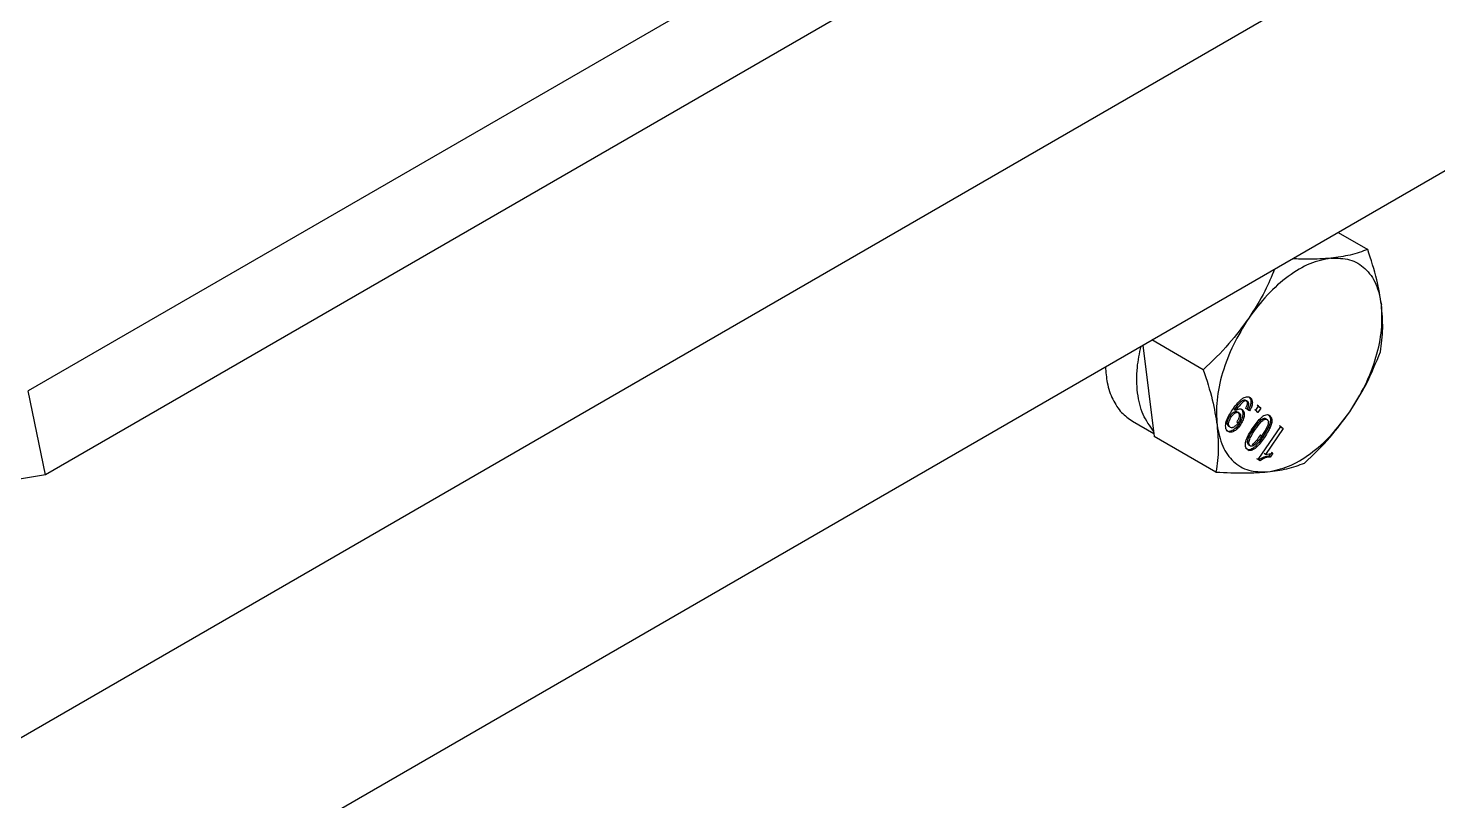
# Model space of a CAD drawing. Header units: millimetres. Extents: x 1293 to 41893, y 1011 to 26911.
# Drawn here: x 6624.5 to 6744.7, y 21952.4 to 22018.3 of the extents above; entities that cross this region are included whole.
import ezdxf

# ---------------------------------------------------------------- set-up
doc = ezdxf.new("R2010")
doc.units = ezdxf.units.MM
doc.header["$LTSCALE"] = 50
doc.layers.add('MAQUINAS', color=11, linetype='Continuous')

msp = doc.modelspace()

# ---------------------------------------------------------------- linework, layer by layer
at = {"layer": 'MAQUINAS', "linetype": 'Continuous', "lineweight": 25}
for p, q in [((6440.2631882, 21830.0406876), (6810.5481346, 22043.8016371)), ((6695.6499016, 22028.4444929), (6624.4904798, 21987.3650331)), ((6705.1157796, 22025.9088694), (6625.9545814, 21980.2100824)), ((6730.1970354, 22019.1903566), (6435.9219041, 21849.3089393)), ((6736.2003841, 22000.8815944), (6738.7213634, 21999.426264)), ((6719.5582465, 21991.2742928), (6720.5201785, 21983.4907595)), ((6724.7030546, 21989.1773134), (6720.3144163, 21991.7108203)), ((6625.9545814, 21980.2100824), (6624.4904798, 21987.3650331)), ((6728.3857171, 21986.5146496), (6728.267866, 21986.5826836)), ((6728.5008827, 21986.4559403), (6728.3830316, 21986.5239743)), ((6728.7320462, 21986.7715405), (6728.6141951, 21986.8395745)), ((6729.4184355, 21986.0793192), (6729.3005843, 21986.1473533)), ((6726.9718324, 21985.2211448), (6727.0896835, 21985.1531107)), ((6727.3902972, 21985.8368088), (6727.3442911, 21985.7672352)), ((6727.3442911, 21985.7672352), (6727.4288854, 21985.8145323)), ((6727.4621422, 21985.6992012), (6727.3442911, 21985.7672352)), ((6727.5081483, 21985.7687748), (6727.3902972, 21985.8368088)), ((6727.5081483, 21985.7687748), (6727.4621422, 21985.6992012)), ((6727.6093807, 21985.5484294), (6727.4915296, 21985.6164634)), ((6727.7718448, 21985.4831748), (6727.6539937, 21985.5512088)), ((6728.0509402, 21985.75454), (6727.933089, 21985.822574)), ((6728.4340992, 21985.8123264), (6728.3162481, 21985.8803604)), ((6728.6480596, 21985.6736385), (6728.4340992, 21985.8123264)), ((6728.6480596, 21985.6736385), (6728.5302085, 21985.7416725)), ((6729.0545848, 21985.7866743), (6729.1724359, 21985.7186403)), ((6729.1724359, 21985.7186403), (6729.4184355, 21986.0793192)), ((6729.3617963, 21985.5438845), (6729.1724359, 21985.7186403)), ((6729.3617963, 21985.5438845), (6729.2439452, 21985.6119185)), ((6729.6077959, 21985.9045635), (6729.3617963, 21985.5438845)), ((6729.4013878, 21986.0543244), (6729.4899447, 21985.9725975)), ((6729.4184355, 21986.0793192), (6729.6077959, 21985.9045635)), ((6729.6077959, 21985.9045635), (6729.4899447, 21985.9725975)), ((6730.0453575, 21984.9665028), (6729.9275063, 21985.0345368)), ((6730.0505868, 21984.9850312), (6730.1684379, 21984.9169971)), ((6730.2719864, 21985.3096422), (6730.3898375, 21985.2416082)), ((6718.656536, 21984.7903029), (6720.4904105, 21983.7316297)), ((6726.7629084, 21983.9459327), (6726.6450573, 21984.0139667)), ((6726.8374611, 21984.3653372), (6726.9553122, 21984.2973032)), ((6727.1221865, 21984.2356746), (6727.1257772, 21984.2336017)), ((6727.5583636, 21984.7239283), (6727.6762147, 21984.6558943)), ((6727.8525064, 21984.4619774), (6727.7346553, 21984.5300115)), ((6729.3932429, 21981.5184655), (6731.3120396, 21984.3317614)), ((6731.5014001, 21984.1570056), (6730.0061839, 21981.9647538)), ((6730.5348548, 21984.6660781), (6730.4170037, 21984.7341121)), ((6731.3120396, 21984.3317614), (6731.1941885, 21984.3997954)), ((6731.294992, 21984.3067665), (6731.3835489, 21984.2250396)), ((6731.3120396, 21984.3317614), (6731.5014001, 21984.1570056)), ((6731.5014001, 21984.1570056), (6731.3835489, 21984.2250396)), ((6725.7811727, 21980.4536522), (6720.5201785, 21983.4907595)), ((6728.5520605, 21982.7829781), (6728.6699116, 21982.7149441)), ((6728.9978291, 21982.7263728), (6728.8799779, 21982.7944068)), ((6729.5843287, 21983.6228267), (6729.7021798, 21983.5547927)), ((6729.892309, 21983.381164), (6729.7744578, 21983.449198)), ((6728.4464409, 21982.3922445), (6728.3285897, 21982.4602785)), ((6728.4996111, 21982.3654874), (6728.6052448, 21982.3045064)), ((6729.3932429, 21981.5184655), (6729.2753918, 21981.5864995)), ((6729.5151437, 21981.4059665), (6729.3932429, 21981.5184655)), ((6730.0061839, 21981.9647538), (6729.8883328, 21982.0327878)), ((6730.0061839, 21981.9647538), (6730.6299321, 21982.0649742)), ((6730.4454633, 21982.0353348), (6730.2853002, 21981.8005073)), ((6730.4031513, 21981.7324733), (6730.2853002, 21981.8005073)), ((6730.6299321, 21982.0649742), (6730.4031513, 21981.7324733)), ((6730.6299321, 21982.0649742), (6730.512081, 21982.1330082)), ((6625.9545814, 21980.2100824), (6579.6172653, 21972.7018981))]:
    msp.add_line(p, q, dxfattribs=at)
for points, knots in [([(6738.7213634, 21999.426264), (6738.2501913, 21999.2507978), (6737.3658108, 21998.9214514), (6736.1478743, 21998.757126), (6735.578819, 21998.6803484)], [0, 0, 0, 0, 0.5327709195, 1, 1, 1, 1]), ([(6739.8919848, 21994.6998402), (6739.7782197, 21995.4067751), (6739.5347306, 21996.9198119), (6739.0040791, 21998.5550543), (6738.7213634, 21999.426264)], [0, 0, 0, 0, 0.4672290805, 1, 1, 1, 1]), ([(6735.578819, 21998.6803484), (6734.958781, 21998.632362), (6733.9531694, 21998.5545349), (6732.7563209, 21998.6079733), (6732.2974227, 21998.6284627)], [0, 0, 0, 0, 0.6165779347, 1, 1, 1, 1]), ([(6730.7693129, 21997.7463037), (6730.5128549, 21997.1193031), (6729.9207313, 21995.6716518), (6729.0584681, 21994.3213423), (6728.5696645, 21993.5558731)], [0, 0, 0, 0, 0.433115708, 1, 1, 1, 1]), ([(6739.7994816, 21990.7026028), (6739.8937556, 21991.3561809), (6740.070706, 21992.5829335), (6739.9488974, 21994.0257257), (6739.8919848, 21994.6998402)], [0, 0, 0, 0, 0.5327709195, 1, 1, 1, 1]), ([(6728.5696645, 21993.5558731), (6728.0290954, 21992.8213912), (6726.8721273, 21991.2493959), (6725.4569956, 21989.8975419), (6724.7030546, 21989.1773134)], [0, 0, 0, 0, 0.4672290805, 1, 1, 1, 1]), ([(6720.4636831, 21983.9478957), (6720.1365978, 21984.387436), (6719.4824271, 21985.2665165), (6719.0384884, 21987.1621854), (6718.9713444, 21989.1605128), (6719.2679962, 21990.5721905), (6719.3958343, 21991.1805343)], [0, 0, 0, 0, 0.2661504132, 0.5323008264, 0.7984512397, 1, 1, 1, 1]), ([(6737.1959962, 21985.5948567), (6737.6797127, 21986.362159), (6738.7150004, 21988.0043989), (6739.4225303, 21989.7647428), (6739.7994816, 21990.7026028)], [0, 0, 0, 0, 0.4672290805, 1, 1, 1, 1]), ([(6716.3609105, 21989.42851), (6716.3952946, 21988.9660889), (6716.4719132, 21987.9356712), (6716.9472368, 21986.6199485), (6717.6633614, 21985.4855476), (6718.3370253, 21985.0239927), (6718.6631452, 21984.8005546)], [0, 0, 0, 0, 0.2169568207, 0.4834470933, 0.7499373658, 1, 1, 1, 1]), ([(6724.7030546, 21989.1773134), (6724.9857703, 21988.3061037), (6725.5164217, 21986.6708613), (6725.7599108, 21985.1578245), (6725.873676, 21984.4508896)], [0, 0, 0, 0, 0.5327709195, 1, 1, 1, 1]), ([(6727.1893726, 21985.7516643), (6727.3070063, 21985.9186506), (6727.541874, 21986.2520557), (6727.8842017, 21986.6189477), (6728.1771253, 21986.8152246), (6728.3928561, 21986.8869838), (6728.5871861, 21986.877974), (6728.683746, 21986.8070283), (6728.7320462, 21986.7715405)], [0, 0, 0, 0, 0.25048494292, 0.50011851407, 0.62789918516, 0.75009236964, 0.87499367523, 1, 1, 1, 1]), ([(6728.3830316, 21986.5239743), (6728.3517703, 21986.54614), (6728.2892739, 21986.590453), (6728.161422, 21986.5889793), (6728.021135, 21986.5330549), (6727.7459493, 21986.3030877), (6727.5483034, 21986.0439634), (6727.3902972, 21985.8368088)], [0, 0, 0, 0, 0.1252073258, 0.2503100191, 0.3753386279, 0.5006201474, 1, 1, 1, 1]), ([(6728.5008827, 21986.4559403), (6728.4696214, 21986.478106), (6728.407125, 21986.522419), (6728.2792731, 21986.5209453), (6728.1389861, 21986.4650209), (6727.8638004, 21986.2350537), (6727.6661545, 21985.9759294), (6727.5081483, 21985.7687748)], [0, 0, 0, 0, 0.1252073258, 0.2503100191, 0.3753386279, 0.50062014744, 1, 1, 1, 1]), ([(6728.3162481, 21985.8803604), (6728.3510072, 21985.9481073), (6728.4137217, 21986.0703403), (6728.4606259, 21986.230451), (6728.4661435, 21986.3403627), (6728.449435, 21986.4428125), (6728.4095616, 21986.4915479), (6728.3830316, 21986.5239743)], [0, 0, 0, 0, 0.2770742738, 0.4999140274, 0.6248342849, 0.7503808481, 1, 1, 1, 1]), ([(6728.4340992, 21985.8123264), (6728.4688208, 21985.8800263), (6728.531528, 21986.0022927), (6728.5783474, 21986.1621159), (6728.584206, 21986.2725317), (6728.5706814, 21986.3481705), (6728.5434366, 21986.4116568), (6728.5150667, 21986.4411798), (6728.5008827, 21986.4559403)], [0, 0, 0, 0, 0.2764767993, 0.4993179598, 0.6237184282, 0.7494961879, 0.8747561628, 1, 1, 1, 1]), ([(6728.6141951, 21986.8395745), (6728.6608497, 21986.7845618), (6728.7310495, 21986.7017858), (6728.766868, 21986.5301446), (6728.7670626, 21986.3354409), (6728.6997048, 21986.0575416), (6728.5867667, 21985.8470729), (6728.5302085, 21985.7416725)], [0, 0, 0, 0, 0.2498591948, 0.3759561592, 0.5004815934, 0.749846529, 1, 1, 1, 1]), ([(6728.7320462, 21986.7715405), (6728.7787031, 21986.7165296), (6728.8488619, 21986.6338086), (6728.8847007, 21986.4621944), (6728.8849449, 21986.2675145), (6728.8175542, 21985.9895069), (6728.7046172, 21985.7790387), (6728.6480596, 21985.6736385)], [0, 0, 0, 0, 0.2498594906, 0.3757183909, 0.500481002, 0.7498462328, 1, 1, 1, 1]), ([(6726.7629084, 21983.9459327), (6726.7258434, 21983.9889894), (6726.6517245, 21984.07509), (6726.6026122, 21984.274457), (6726.6017272, 21984.5067263), (6726.6750373, 21984.8482714), (6726.8781459, 21985.2826075), (6727.0854524, 21985.5950438), (6727.1893726, 21985.7516643)], [0, 0, 0, 0, 0.1250635897, 0.2500895576, 0.3751100052, 0.5001693996, 0.7494409524, 1, 1, 1, 1]), ([(6726.8374611, 21984.3653372), (6726.8028264, 21984.4091494), (6726.7511083, 21984.4745719), (6726.73716, 21984.6165635), (6726.7494168, 21984.7346352), (6726.7818637, 21984.8599887), (6726.848701, 21985.0273944), (6726.9227065, 21985.143844), (6726.9718324, 21985.2211448)], [0, 0, 0, 0, 0.249017166, 0.3718446562, 0.4993648037, 0.6232259432, 0.7498923764, 1, 1, 1, 1]), ([(6726.9553122, 21984.2973032), (6726.9206796, 21984.3411169), (6726.8689236, 21984.4065933), (6726.8550048, 21984.5486179), (6726.867306, 21984.6668041), (6726.8997529, 21984.7920703), (6726.9666179, 21984.9594637), (6727.0405576, 21985.0758098), (6727.0896835, 21985.1531107)], [0, 0, 0, 0, 0.24901685056, 0.3721383925, 0.49936545582, 0.62356193351, 0.74989269326, 1, 1, 1, 1]), ([(6726.9718324, 21985.2211448), (6727.0253963, 21985.2938265), (6727.1063743, 21985.403707), (6727.2314044, 21985.5154391), (6727.3286998, 21985.5770032), (6727.4234103, 21985.6122973), (6727.5437045, 21985.624704), (6727.6098149, 21985.580649), (6727.6539937, 21985.5512088)], [0, 0, 0, 0, 0.24997660167, 0.37791512866, 0.50034202129, 0.62710640098, 0.75081098206, 1, 1, 1, 1]), ([(6727.0896835, 21985.1531107), (6727.1432474, 21985.2257916), (6727.2242911, 21985.33576), (6727.3493362, 21985.4474713), (6727.4467173, 21985.5090531), (6727.5413505, 21985.5442845), (6727.6616179, 21985.5566315), (6727.7276664, 21985.5126159), (6727.7718448, 21985.4831748)], [0, 0, 0, 0, 0.2499764907, 0.3782221672, 0.5003423322, 0.6274524307, 0.7508110927, 1, 1, 1, 1]), ([(6727.4621422, 21985.6992012), (6727.5176497, 21985.7337444), (6727.6290132, 21985.8030479), (6727.7904392, 21985.8405847), (6727.9396581, 21985.8350005), (6728.0139015, 21985.7813202), (6728.0509402, 21985.75454)], [0, 0, 0, 0, 0.2489431768, 0.4994502947, 0.7502849385, 1, 1, 1, 1]), ([(6727.6539937, 21985.5512088), (6727.6890268, 21985.5096383), (6727.7414708, 21985.4474079), (6727.7646476, 21985.3151896), (6727.7603681, 21985.2027318), (6727.7355088, 21985.0814579), (6727.6776837, 21984.9161624), (6727.6059632, 21984.8006151), (6727.5583636, 21984.7239283)], [0, 0, 0, 0, 0.2495203093, 0.3735284255, 0.4998883672, 0.623789863, 0.7503156792, 1, 1, 1, 1]), ([(6727.7718448, 21985.4831748), (6727.8068778, 21985.4416042), (6727.8593668, 21985.37932), (6727.882504, 21985.2470602), (6727.8781959, 21985.1345038), (6727.8533254, 21985.0133194), (6727.79548, 21984.8480347), (6727.7238158, 21984.7325812), (6727.6762147, 21984.6558943)], [0, 0, 0, 0, 0.2495205461, 0.3738507837, 0.4998887841, 0.6240955932, 0.7503154422, 1, 1, 1, 1]), ([(6727.933089, 21985.822574), (6727.9473496, 21985.8081589), (6727.9758719, 21985.7793276), (6728.0222664, 21985.7076803), (6728.0618635, 21985.5979606), (6728.0764735, 21985.4382682), (6728.0596053, 21985.2611141), (6728.014146, 21985.0739398), (6727.9180649, 21984.8219825), (6727.8078973, 21984.6466059), (6727.7346553, 21984.5300115)], [0, 0, 0, 0, 0.0626107389, 0.1252263593, 0.2501941382, 0.3735862588, 0.5002863049, 0.6245798583, 0.750412027, 1, 1, 1, 1]), ([(6728.0509402, 21985.75454), (6728.0784169, 21985.7241361), (6728.1333519, 21985.6633488), (6728.1793756, 21985.5295619), (6728.1944101, 21985.3704563), (6728.17747, 21985.1932578), (6728.1320385, 21985.0060274), (6728.0359764, 21984.7540456), (6727.9257469, 21984.5785699), (6727.8525064, 21984.4619774)], [0, 0, 0, 0, 0.1250740585, 0.2500636243, 0.3732612247, 0.5001992382, 0.6242961009, 0.7503685137, 1, 1, 1, 1]), ([(6728.9455069, 21984.2549429), (6729.0561462, 21984.411881), (6729.2771579, 21984.7253785), (6729.5935018, 21985.0740279), (6729.8665836, 21985.2755836), (6730.0723532, 21985.3564702), (6730.2550881, 21985.3435481), (6730.3448927, 21985.2756096), (6730.3898375, 21985.2416082)], [0, 0, 0, 0, 0.2504758129, 0.50034735438, 0.62576834084, 0.75017618309, 0.87496969665, 1, 1, 1, 1]), ([(6729.0162474, 21984.147094), (6729.1743878, 21984.3754832), (6729.372095, 21984.6610156), (6729.6539058, 21984.9358367), (6729.8028462, 21985.0179764), (6729.947717, 21985.0498461), (6730.0163067, 21985.0066299), (6730.0505868, 21984.9850312)], [0, 0, 0, 0, 0.5004095025, 0.6256126137, 0.7505796735, 0.875343692, 1, 1, 1, 1]), ([(6729.1340986, 21984.07906), (6729.2922389, 21984.3074492), (6729.4899461, 21984.5929816), (6729.7717569, 21984.8678027), (6729.9206973, 21984.9499424), (6730.0655681, 21984.9818121), (6730.1341578, 21984.9385959), (6730.1684379, 21984.9169971)], [0, 0, 0, 0, 0.5004095025, 0.6256126137, 0.7505796735, 0.875343692, 1, 1, 1, 1]), ([(6730.2719864, 21985.3096422), (6730.327355, 21985.2420713), (6730.4105139, 21985.1405855), (6730.4392741, 21984.9210807), (6730.4244273, 21984.7964363), (6730.4170037, 21984.7341121)], [0, 0, 0, 0, 0.4990363131, 0.7495101716, 1, 1, 1, 1]), ([(6730.3898375, 21985.2416082), (6730.4456861, 21985.1742613), (6730.529566, 21985.0731121), (6730.5517805, 21984.8796684), (6730.5490595, 21984.7608264), (6730.5395896, 21984.6976605), (6730.5348548, 21984.6660781)], [0, 0, 0, 0, 0.4987953461, 0.7491482596, 0.8745764119, 1, 1, 1, 1]), ([(6733.3293863, 21981.2162969), (6734.0833273, 21981.9365254), (6735.498459, 21983.2883795), (6736.6554271, 21984.8603748), (6737.1959962, 21985.5948567)], [0, 0, 0, 0, 0.5327709195, 1, 1, 1, 1]), ([(6725.873676, 21984.4508896), (6725.9305885, 21983.7767751), (6726.0523971, 21982.3339829), (6725.8754467, 21981.1072303), (6725.7811727, 21980.4536522)], [0, 0, 0, 0, 0.4672290805, 1, 1, 1, 1]), ([(6727.8525064, 21984.4619774), (6727.7668067, 21984.3465799), (6727.6376912, 21984.1727214), (6727.4369002, 21984.0018262), (6727.2821037, 21983.9074208), (6727.1311653, 21983.8522174), (6726.9392574, 21983.8304391), (6726.8335617, 21983.8996608), (6726.7629084, 21983.9459327)], [0, 0, 0, 0, 0.2498688585, 0.3764535287, 0.5003476657, 0.6272386366, 0.7508240847, 1, 1, 1, 1]), ([(6727.7346553, 21984.5300115), (6727.6489729, 21984.4146548), (6727.5198147, 21984.2407654), (6727.3188858, 21984.0696135), (6727.1643808, 21983.976053), (6727.0120861, 21983.9176341), (6726.9194084, 21983.9147583), (6726.8737627, 21983.9133419)], [0, 0, 0, 0, 0.33279265821, 0.50165410866, 0.66639812723, 0.83569416203, 1, 1, 1, 1]), ([(6727.6762147, 21984.6558943), (6727.619823, 21984.5797729), (6727.5071881, 21984.4277307), (6727.3337268, 21984.2970187), (6727.200147, 21984.2412348), (6727.0721946, 21984.2229674), (6727.0023351, 21984.2673972), (6726.9553122, 21984.2973032)], [0, 0, 0, 0, 0.2502503989, 0.4998417518, 0.6295762976, 0.7506653539, 1, 1, 1, 1]), ([(6728.4464409, 21982.3922445), (6728.4081102, 21982.4359803), (6728.3314803, 21982.5234161), (6728.2792888, 21982.7273449), (6728.2960568, 21982.9776585), (6728.4710872, 21983.5128792), (6728.734784, 21983.9253406), (6728.9455069, 21984.2549429)], [0, 0, 0, 0, 0.12537334802, 0.25064373861, 0.37569751501, 0.50111317472, 1, 1, 1, 1]), ([(6728.5520605, 21982.7829781), (6728.5255373, 21982.8162992), (6728.4724921, 21982.8829398), (6728.4645215, 21983.0541217), (6728.5009985, 21983.2424634), (6728.6652606, 21983.6252973), (6728.8602656, 21983.9152028), (6729.0162474, 21984.147094)], [0, 0, 0, 0, 0.1247447425, 0.2494837578, 0.3744708184, 0.4996480989, 1, 1, 1, 1]), ([(6728.6699116, 21982.7149441), (6728.6433884, 21982.7482652), (6728.5903432, 21982.8149057), (6728.5823726, 21982.9860876), (6728.6188497, 21983.1744294), (6728.7831117, 21983.5572633), (6728.9781168, 21983.8471688), (6729.1340986, 21984.07906)], [0, 0, 0, 0, 0.1247447425, 0.2494837578, 0.3744708184, 0.4996480989, 1, 1, 1, 1]), ([(6730.1684379, 21984.9169971), (6730.1945801, 21984.8833047), (6730.246879, 21984.8159011), (6730.2519941, 21984.6437264), (6730.2181689, 21984.4566649), (6730.0511896, 21984.0747236), (6729.8572795, 21983.7858496), (6729.7021798, 21983.5547927)], [0, 0, 0, 0, 0.1246963828, 0.2494616582, 0.3744323466, 0.4996371137, 1, 1, 1, 1]), ([(6730.4170037, 21984.7341121), (6730.3854628, 21984.622878), (6730.3223351, 21984.4002477), (6730.1064549, 21983.959472), (6729.907251, 21983.6532988), (6729.7744578, 21983.449198)], [0, 0, 0, 0, 0.249753552, 0.499871473, 1, 1, 1, 1]), ([(6730.5348548, 21984.6660781), (6730.5033139, 21984.554844), (6730.4401862, 21984.3322137), (6730.224306, 21983.891438), (6730.0251021, 21983.5852648), (6729.892309, 21983.381164)], [0, 0, 0, 0, 0.249753552, 0.499871473, 1, 1, 1, 1]), ([(6729.892309, 21983.381164), (6729.7815302, 21983.2241463), (6729.5602458, 21982.9104983), (6729.2410877, 21982.5576616), (6728.9670702, 21982.3570871), (6728.7618865, 21982.278892), (6728.5815312, 21982.2905778), (6728.4915007, 21982.3583332), (6728.4464409, 21982.3922445)], [0, 0, 0, 0, 0.2504817087, 0.5003455958, 0.6317049057, 0.7502211388, 0.8749866995, 1, 1, 1, 1]), ([(6729.7744578, 21983.449198), (6729.6637227, 21983.2922749), (6729.4425254, 21982.9788158), (6729.122736, 21982.6246976), (6728.8498668, 21982.4266658), (6728.6530457, 21982.3461431), (6728.5500448, 21982.3635024), (6728.5019166, 21982.3716137)], [0, 0, 0, 0, 0.2932940048, 0.5858645899, 0.7398654608, 0.8784495684, 1, 1, 1, 1]), ([(6728.6333957, 21982.7396014), (6728.6278412, 21982.7401983), (6728.6087612, 21982.742249), (6728.5820417, 21982.7585058), (6728.5620544, 21982.7748205), (6728.5520605, 21982.7829781)], [0, 0, 0, 0, 0.1703505147, 0.5851620533, 1, 1, 1, 1]), ([(6728.9978291, 21982.7263728), (6728.9663651, 21982.7095236), (6728.9034574, 21982.6758359), (6728.8129375, 21982.6573842), (6728.7315887, 21982.6679097), (6728.6904731, 21982.6992641), (6728.6699116, 21982.7149441)], [0, 0, 0, 0, 0.2501584562, 0.5001555724, 0.7500324303, 1, 1, 1, 1]), ([(6729.5843287, 21983.6228267), (6729.4763258, 21983.4696704), (6729.3143308, 21983.2399492), (6729.0769685, 21982.9552297), (6728.9455838, 21982.8479674), (6728.8799779, 21982.7944068)], [0, 0, 0, 0, 0.5003723119, 0.7505151407, 1, 1, 1, 1]), ([(6729.7021798, 21983.5547927), (6729.5941769, 21983.4016364), (6729.4321819, 21983.1719152), (6729.1948196, 21982.8871957), (6729.0634349, 21982.7799334), (6728.9978291, 21982.7263728)], [0, 0, 0, 0, 0.5003723119, 0.7505151407, 1, 1, 1, 1]), ([(6730.2853002, 21981.8005073), (6730.1432568, 21981.7891767), (6729.8596611, 21981.7665548), (6729.5512374, 21981.571406), (6729.3972926, 21981.4740005)], [0, 0, 0, 0, 0.50086573232, 1, 1, 1, 1]), ([(6730.4031513, 21981.7324733), (6730.2611079, 21981.7211427), (6729.9775122, 21981.6985208), (6729.6690885, 21981.503372), (6729.5151437, 21981.4059665)], [0, 0, 0, 0, 0.5008657323, 1, 1, 1, 1]), ([(6725.7811727, 21980.4536522), (6726.6293346, 21980.4114869), (6728.2213169, 21980.3323434), (6729.5609338, 21980.4264242), (6730.1868418, 21980.4703814)], [0, 0, 0, 0, 0.5327709195, 1, 1, 1, 1]), ([(6730.1868418, 21980.4703814), (6730.7558971, 21980.547159), (6731.9738337, 21980.7114844), (6732.8582141, 21981.0408308), (6733.3293863, 21981.2162969)], [0, 0, 0, 0, 0.4672290805, 1, 1, 1, 1])]:
    msp.add_open_spline(points, degree=3, knots=knots, dxfattribs=at)
for points in [[(6735.578819, 21998.6803484), (6734.9901998, 21998.5625895), (6733.8129614, 21998.3270717), (6731.9397531, 21997.2063339), (6730.122942, 21995.6292551), (6729.0874237, 21994.2470004), (6728.5696645, 21993.5558731)], [(6735.578819, 21998.6803484), (6736.1318561, 21998.6779384), (6737.2379304, 21998.6731184), (6738.5425066, 21997.8734527), (6739.5086273, 21996.5775514), (6739.764199, 21995.325744), (6739.8919848, 21994.6998402)], [(6737.1959962, 21985.5948567), (6737.6568296, 21986.3385194), (6738.5784963, 21987.8258447), (6739.4855838, 21990.2424837), (6739.9978187, 21992.6192282), (6739.9272628, 21994.0063029), (6739.8919848, 21994.6998402)], [(6728.5696645, 21993.5558731), (6728.1088312, 21992.8122105), (6727.1871645, 21991.3248852), (6726.280077, 21988.9082461), (6725.7678421, 21986.5315016), (6725.838398, 21985.144427), (6725.873676, 21984.4508896)], [(6730.1868418, 21980.4703814), (6730.775461, 21980.5881403), (6731.9526994, 21980.8236582), (6733.8259076, 21981.9443959), (6735.6427187, 21983.5214748), (6736.6782371, 21984.9037294), (6737.1959962, 21985.5948567)], [(6725.873676, 21984.4508896), (6726.0014618, 21983.8249859), (6726.2570335, 21982.5731784), (6727.2231542, 21981.2772771), (6728.5277304, 21980.4776115), (6729.6338047, 21980.4727914), (6730.1868418, 21980.4703814)]]:
    msp.add_open_spline(points, degree=3, dxfattribs=at)

doc.saveas('drawing.dxf')
